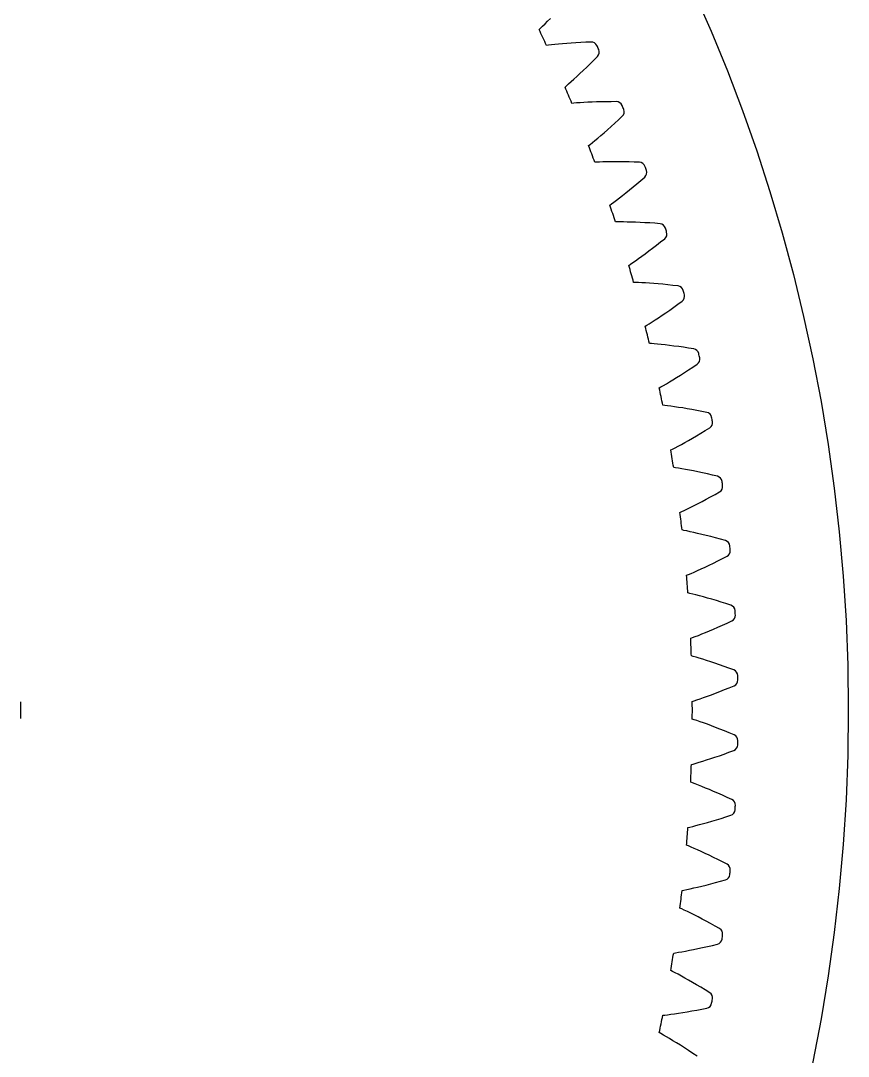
# Model space of a CAD drawing. Header units: millimetres. Extents: x -107 to 107, y -107 to 107.
# Drawn here: x 56.2 to 107.1, y -21.2 to 42.3 of the extents above; entities that cross this region are included whole.
import ezdxf

# ---------------------------------------------------------------- set-up
doc = ezdxf.new("R2010")
doc.units = ezdxf.units.MM

msp = doc.modelspace()

# ---------------------------------------------------------------- linework, layer by layer
at = {"layer": 'fixed_ring'}
for p, q in [((88.175505, 41.876208), (88.302749, 41.997588)), ((88.302749, 41.997588), (88.450843, 42.140617)), ((88.450843, 42.140617), (88.614027, 42.300412)), ((88.614027, 42.300412), (88.789159, 42.474463)), ((88.08821, 41.793746), (88.175505, 41.876208)), ((88.667182, 40.824838), (88.547931, 40.810708)), ((88.841911, 40.844677), (88.667182, 40.824838)), ((89.046624, 40.866638), (88.841911, 40.844677)), ((89.273876, 40.889433), (89.046624, 40.866638)), ((89.51973, 40.912257), (89.273876, 40.889433)), ((89.781696, 40.934527), (89.51973, 40.912257)), ((90.058038, 40.95578), (89.781696, 40.934527)), ((90.347468, 40.975635), (90.058038, 40.95578)), ((90.648985, 40.993764), (90.347468, 40.975635)), ((90.961792, 41.009882), (90.648985, 40.993764)), ((91.284859, 41.024554), (90.961792, 41.009882)), ((91.44774, 39.914518), (91.675428, 40.144183)), ((90.801123, 39.280812), (91.010079, 39.482061)), ((91.010079, 39.482061), (91.225867, 39.69343)), ((91.225867, 39.69343), (91.44774, 39.914518)), ((90.225685, 38.743984), (90.407599, 38.910935)), ((90.407599, 38.910935), (90.599914, 39.090204)), ((90.599914, 39.090204), (90.801123, 39.280812)), ((89.680141, 38.258623), (89.770645, 38.33755)), ((89.770645, 38.33755), (89.902614, 38.453775)), ((89.902614, 38.453775), (90.056278, 38.590804)), ((90.056278, 38.590804), (90.225685, 38.743984)), ((90.220135, 37.267463), (90.100416, 37.258086)), ((90.395514, 37.28034), (90.220135, 37.267463)), ((90.600938, 37.294146), (90.395514, 37.28034)), ((90.828917, 37.307887), (90.600938, 37.294146)), ((91.075484, 37.320919), (90.828917, 37.307887)), ((91.338129, 37.332756), (91.075484, 37.320919)), ((91.615097, 37.343006), (91.338129, 37.332756)), ((91.905087, 37.351339), (91.615097, 37.343006)), ((92.207087, 37.357467), (91.905087, 37.351339)), ((92.520287, 37.361135), (92.207087, 37.357467)), ((92.843682, 37.362952), (92.520287, 37.361135)), ((92.731816, 36.035226), (92.962303, 36.247318)), ((92.962303, 36.247318), (93.198942, 36.46775)), ((92.082376, 35.457362), (92.291004, 35.63982)), ((92.291004, 35.63982), (92.507795, 35.832603)), ((92.507795, 35.832603), (92.731816, 36.035226)), ((91.360325, 34.849158), (91.519315, 34.97997)), ((91.519315, 34.97997), (91.694678, 35.126294)), ((91.694678, 35.126294), (91.883086, 35.285881)), ((91.883086, 35.285881), (92.082376, 35.457362)), ((91.130269, 34.663006), (91.22384, 34.738272)), ((91.22384, 34.738272), (91.360325, 34.849158)), ((91.630431, 33.651161), (91.510434, 33.646551)), ((91.806184, 33.657056), (91.630431, 33.651161)), ((92.011994, 33.662683), (91.806184, 33.657056)), ((92.240339, 33.66735), (92.011994, 33.662683)), ((92.487229, 33.670569), (92.240339, 33.66735)), ((92.750137, 33.671955), (92.487229, 33.670569)), ((93.027294, 33.671186), (92.750137, 33.671955)), ((93.317386, 33.667983), (93.027294, 33.671186)), ((93.619391, 33.662099), (93.317386, 33.667983)), ((93.932489, 33.653313), (93.619391, 33.662099)), ((94.255701, 33.642272), (93.932489, 33.653313)), ((94.091137, 32.320042), (94.329874, 32.522804)), ((94.329874, 32.522804), (94.575089, 32.733653)), ((93.419236, 31.768455), (93.634953, 31.942474)), ((93.634953, 31.942474), (93.859237, 32.126486)), ((93.859237, 32.126486), (94.091137, 32.320042)), ((92.532791, 31.084066), (92.673576, 31.189439)), ((92.673576, 31.189439), (92.837641, 31.313826)), ((92.837641, 31.313826), (93.018683, 31.453062)), ((93.018683, 31.453062), (93.213286, 31.605033)), ((93.213286, 31.605033), (93.419236, 31.768455)), ((92.436302, 31.012579), (92.532791, 31.084066)), ((92.89584, 29.98165), (92.775756, 29.981814)), ((93.071689, 29.980552), (92.89584, 29.98165)), ((93.27756, 29.977993), (93.071689, 29.980552)), ((93.50591, 29.973578), (93.27756, 29.977993)), ((93.752733, 29.966979), (93.50591, 29.973578)), ((94.015488, 29.957912), (93.752733, 29.966979)), ((94.292395, 29.946124), (94.015488, 29.957912)), ((94.58213, 29.931391), (94.292395, 29.946124)), ((94.883663, 29.913505), (94.58213, 29.931391)), ((95.196164, 29.892279), (94.883663, 29.913505)), ((95.518681, 29.868396), (95.196164, 29.892279)), ((95.301681, 28.553754), (95.54829, 28.746864)), ((95.54829, 28.746864), (95.801694, 28.947798)), ((94.396097, 27.87421), (94.608382, 28.029315)), ((94.608382, 28.029315), (94.830847, 28.194621)), ((94.830847, 28.194621), (95.062269, 28.36957)), ((95.062269, 28.36957), (95.301681, 28.553754)), ((93.596174, 27.313116), (93.695428, 27.38071)), ((93.695428, 27.38071), (93.840292, 27.480402)), ((93.840292, 27.480402), (94.009172, 27.598168)), ((94.009172, 27.598168), (94.195607, 27.730097)), ((94.195607, 27.730097), (94.396097, 27.87421)), ((94.014363, 26.264732), (93.894379, 26.26967)), ((94.190028, 26.256644), (94.014363, 26.264732)), ((94.395635, 26.245902), (94.190028, 26.256644)), ((94.623629, 26.232412), (94.395635, 26.245902)), ((94.869995, 26.216005), (94.623629, 26.232412)), ((95.132181, 26.196499), (94.869995, 26.216005)), ((95.408401, 26.173712), (95.132181, 26.196499)), ((95.697321, 26.147471), (95.408401, 26.173712)), ((95.997904, 26.117612), (95.697321, 26.147471)), ((96.309314, 26.083978), (95.997904, 26.117612)), ((96.630627, 26.047292), (96.309314, 26.083978)), ((96.361533, 24.742317), (96.615624, 24.92547)), ((96.615624, 24.92547), (96.876816, 25.11617)), ((95.429649, 24.099313), (95.647932, 24.245856)), ((95.647932, 24.245856), (95.876793, 24.402186)), ((95.876793, 24.402186), (96.114988, 24.567797)), ((96.114988, 24.567797), (96.361533, 24.742317)), ((94.608051, 23.570464), (94.709914, 23.634059)), ((94.709914, 23.634059), (94.858626, 23.727913)), ((94.858626, 23.727913), (95.032055, 23.838872)), ((95.032055, 23.838872), (95.223587, 23.963284)), ((95.223587, 23.963284), (95.429649, 24.099313)), ((94.984229, 22.506283), (94.864537, 22.515988)), ((95.159434, 22.491218), (94.984229, 22.506283)), ((95.364451, 22.47231), (95.159434, 22.491218)), ((95.591728, 22.449767), (95.364451, 22.47231)), ((95.837247, 22.423579), (95.591728, 22.449767)), ((96.098451, 22.393664), (95.837247, 22.423579)), ((96.373546, 22.359913), (96.098451, 22.393664)), ((96.661195, 22.322207), (96.373546, 22.359913)), ((96.960353, 22.280421), (96.661195, 22.322207)), ((97.27018, 22.234433), (96.960353, 22.280421)), ((97.58978, 22.185002), (97.27018, 22.234433)), ((97.269017, 20.891757), (97.53019, 21.064663)), ((97.53019, 21.064663), (97.798757, 21.244828)), ((96.312307, 20.28631), (96.536243, 20.424059)), ((96.536243, 20.424059), (96.771139, 20.571167)), ((96.771139, 20.571167), (97.015729, 20.727176)), ((97.015729, 20.727176), (97.269017, 20.891757)), ((95.470333, 19.790543), (95.574644, 19.850037)), ((95.574644, 19.850037), (95.72697, 19.937905)), ((95.72697, 19.937905), (95.904673, 20.041881)), ((95.904673, 20.041881), (96.101, 20.158581)), ((96.101, 20.158581), (96.312307, 20.28631)), ((95.803905, 18.712248), (95.684694, 18.726703)), ((95.978373, 18.690229), (95.803905, 18.712248)), ((96.182477, 18.663185), (95.978373, 18.690229)), ((96.408678, 18.631624), (96.182477, 18.663185)), ((96.652961, 18.595695), (96.408678, 18.631624)), ((96.912769, 18.55542), (96.652961, 18.595695)), ((97.186305, 18.510759), (96.912769, 18.55542)), ((97.472228, 18.461647), (97.186305, 18.510759)), ((97.769488, 18.408), (97.472228, 18.461647)), ((98.077241, 18.349731), (97.769488, 18.408)), ((98.394624, 18.287633), (98.077241, 18.349731)), ((98.0227, 17.008163), (98.29054, 17.170549)), ((98.29054, 17.170549), (98.566057, 17.339894)), ((97.042675, 16.44123), (97.271911, 16.569967)), ((97.271911, 16.569967), (97.512469, 16.70762)), ((97.512469, 16.70762), (97.763069, 16.853782)), ((97.763069, 16.853782), (98.0227, 17.008163)), ((96.181657, 15.979329), (96.28825, 16.034629)), ((96.28825, 16.034629), (96.443949, 16.116371)), ((96.443949, 16.116371), (96.625646, 16.2132)), ((96.625646, 16.2132), (96.826457, 16.322002)), ((96.826457, 16.322002), (97.042675, 16.44123)), ((96.472096, 14.888624), (96.353553, 14.907808)), ((96.645551, 14.859686), (96.472096, 14.888624)), ((96.848418, 14.82455), (96.645551, 14.859686)), ((97.073185, 14.784021), (96.848418, 14.82455)), ((97.315847, 14.738409), (97.073185, 14.784021)), ((97.573849, 14.687836), (97.315847, 14.738409)), ((97.845393, 14.632336), (97.573849, 14.687836)), ((98.129136, 14.571895), (97.845393, 14.632336)), ((98.424029, 14.506473), (98.129136, 14.571895)), ((98.729223, 14.436014), (98.424029, 14.506473)), ((99.043885, 14.361347), (98.729223, 14.436014)), ((98.895472, 13.249284), (99.177504, 13.407543)), ((97.853772, 12.689674), (98.099612, 12.817655)), ((98.099612, 12.817655), (98.355824, 12.953739)), ((98.355824, 12.953739), (98.621388, 13.097675)), ((98.621388, 13.097675), (98.895472, 13.249284)), ((96.740897, 12.142848), (96.849606, 12.193867)), ((96.849606, 12.193867), (97.008431, 12.269354)), ((97.008431, 12.269354), (97.193834, 12.358883)), ((97.193834, 12.358883), (97.398812, 12.459616)), ((97.398812, 12.459616), (97.619599, 12.570152)), ((97.619599, 12.570152), (97.853772, 12.689674)), ((96.987745, 11.041459), (96.870059, 11.06534)), ((97.159912, 11.005648), (96.987745, 11.041459)), ((97.361222, 10.962474), (97.159912, 11.005648)), ((97.5842, 10.913041), (97.361222, 10.962474)), ((97.824857, 10.857818), (97.5842, 10.913041)), ((98.080644, 10.797027), (97.824857, 10.857818)), ((98.349767, 10.730775), (98.080644, 10.797027)), ((98.630883, 10.659102), (98.349767, 10.730775)), ((98.922942, 10.582007), (98.630883, 10.659102)), ((99.225093, 10.499471), (98.922942, 10.582007)), ((99.536538, 10.412354), (99.225093, 10.499471)), ((98.280905, 8.789317), (98.531639, 8.907423)), ((98.531639, 8.907423), (98.79306, 9.033212)), ((98.79306, 9.033212), (99.064136, 9.166477)), ((99.064136, 9.166477), (99.34403, 9.30707)), ((99.34403, 9.30707), (99.632131, 9.453991)), ((97.147171, 8.287167), (97.257822, 8.333824)), ((97.257822, 8.333824), (97.419523, 8.402937)), ((97.419523, 8.402937), (97.608338, 8.485024)), ((97.608338, 8.485024), (97.817159, 8.577528)), ((97.817159, 8.577528), (98.042166, 8.679199)), ((98.042166, 8.679199), (98.280905, 8.789317)), ((97.350036, 7.176835), (97.233392, 7.205376)), ((97.520643, 7.134207), (97.350036, 7.176835)), ((97.720077, 7.083064), (97.520643, 7.134207)), ((97.940914, 7.024805), (97.720077, 7.083064)), ((98.179185, 6.960058), (97.940914, 7.024805)), ((98.432353, 6.889147), (98.179185, 6.960058)), ((98.698629, 6.812248), (98.432353, 6.889147)), ((98.976674, 6.729454), (98.698629, 6.812248)), ((99.265437, 6.64081), (98.976674, 6.729454)), ((99.564067, 6.546327), (99.265437, 6.64081)), ((99.871803, 6.446896), (99.564067, 6.546327)), ((98.807868, 4.983106), (99.074083, 5.098403)), ((99.074083, 5.098403), (99.350242, 5.220785)), ((99.350242, 5.220785), (99.635505, 5.350139)), ((99.635505, 5.350139), (99.92922, 5.48549)), ((97.399835, 4.418382), (97.512253, 4.460603)), ((97.512253, 4.460603), (97.676574, 4.523233)), ((97.676574, 4.523233), (97.868504, 4.597748)), ((97.868504, 4.597748), (98.080837, 4.681877)), ((98.080837, 4.681877), (98.309708, 4.774523)), ((98.309708, 4.774523), (98.552637, 4.875062)), ((98.552637, 4.875062), (98.807868, 4.983106)), ((97.558397, 3.300863), (97.44298, 3.334018)), ((97.727174, 3.251486), (97.558397, 3.300863)), ((97.924418, 3.192455), (97.727174, 3.251486)), ((98.142764, 3.125462), (97.924418, 3.192455)), ((98.378272, 3.051293), (98.142764, 3.125462)), ((98.62842, 2.970373), (98.378272, 3.051293)), ((98.891429, 2.882948), (98.62842, 2.970373)), ((99.165962, 2.789166), (98.891429, 2.882948)), ((99.450972, 2.689112), (99.165962, 2.789166)), ((99.745611, 2.582831), (99.450972, 2.689112)), ((100.04915, 2.471244), (99.745611, 2.582831)), ((99.479256, 1.266838), (99.769436, 1.384749)), ((99.769436, 1.384749), (100.068299, 1.508315)), ((97.612498, 0.580329), (97.779179, 0.636376)), ((97.779179, 0.636376), (97.973919, 0.703203)), ((97.973919, 0.703203), (98.189429, 0.778823)), ((98.189429, 0.778823), (98.421803, 0.862297)), ((98.421803, 0.862297), (98.668536, 0.953098)), ((98.668536, 0.953098), (98.927861, 1.050909)), ((98.927861, 1.050909), (99.198449, 1.155532)), ((99.198449, 1.155532), (99.479256, 1.266838)), ((97.49849, 0.542611), (97.612498, 0.580329)), ((97.612498, -0.580329), (97.49849, -0.542611)), ((97.779179, -0.636376), (97.612498, -0.580329)), ((97.973919, -0.703203), (97.779179, -0.636376)), ((98.189429, -0.778823), (97.973919, -0.703203)), ((98.421803, -0.862297), (98.189429, -0.778823)), ((98.668536, -0.953098), (98.421803, -0.862297)), ((98.927861, -1.050909), (98.668536, -0.953098)), ((99.198449, -1.155532), (98.927861, -1.050909)), ((99.479256, -1.266838), (99.198449, -1.155532)), ((99.769436, -1.384749), (99.479256, -1.266838)), ((100.068299, -1.508315), (99.769436, -1.384749)), ((99.745611, -2.582831), (100.04915, -2.471244)), ((97.924418, -3.192455), (98.142764, -3.125462)), ((98.142764, -3.125462), (98.378272, -3.051293)), ((98.378272, -3.051293), (98.62842, -2.970373)), ((98.62842, -2.970373), (98.891429, -2.882948)), ((98.891429, -2.882948), (99.165962, -2.789166)), ((99.165962, -2.789166), (99.450972, -2.689112)), ((99.450972, -2.689112), (99.745611, -2.582831)), ((97.44298, -3.334018), (97.558397, -3.300863)), ((97.558397, -3.300863), (97.727174, -3.251486)), ((97.727174, -3.251486), (97.924418, -3.192455)), ((97.512253, -4.460603), (97.399835, -4.418382)), ((97.676574, -4.523233), (97.512253, -4.460603)), ((97.868504, -4.597748), (97.676574, -4.523233)), ((98.080837, -4.681877), (97.868504, -4.597748)), ((98.309708, -4.774523), (98.080837, -4.681877)), ((98.552637, -4.875062), (98.309708, -4.774523)), ((98.807868, -4.983106), (98.552637, -4.875062)), ((99.074083, -5.098403), (98.807868, -4.983106)), ((99.350242, -5.220785), (99.074083, -5.098403)), ((99.635505, -5.350139), (99.350242, -5.220785)), ((99.92922, -5.48549), (99.635505, -5.350139)), ((97.940914, -7.024805), (98.179185, -6.960058)), ((98.179185, -6.960058), (98.432353, -6.889147)), ((98.432353, -6.889147), (98.698629, -6.812248)), ((98.698629, -6.812248), (98.976674, -6.729454)), ((98.976674, -6.729454), (99.265437, -6.64081)), ((99.265437, -6.64081), (99.564067, -6.546327)), ((99.564067, -6.546327), (99.871803, -6.446896)), ((97.233392, -7.205376), (97.350036, -7.176835)), ((97.350036, -7.176835), (97.520643, -7.134207)), ((97.520643, -7.134207), (97.720077, -7.083064)), ((97.720077, -7.083064), (97.940914, -7.024805)), ((97.257822, -8.333824), (97.147171, -8.287167)), ((97.419523, -8.402937), (97.257822, -8.333824)), ((97.608338, -8.485024), (97.419523, -8.402937)), ((97.817159, -8.577528), (97.608338, -8.485024)), ((98.042166, -8.679199), (97.817159, -8.577528)), ((98.280905, -8.789317), (98.042166, -8.679199)), ((98.531639, -8.907423), (98.280905, -8.789317)), ((98.79306, -9.033212), (98.531639, -8.907423)), ((99.064136, -9.166477), (98.79306, -9.033212)), ((99.34403, -9.30707), (99.064136, -9.166477)), ((99.632131, -9.453991), (99.34403, -9.30707)), ((97.824857, -10.857818), (98.080644, -10.797027)), ((98.080644, -10.797027), (98.349767, -10.730775)), ((98.349767, -10.730775), (98.630883, -10.659102)), ((98.630883, -10.659102), (98.922942, -10.582007)), ((98.922942, -10.582007), (99.225093, -10.499471)), ((99.225093, -10.499471), (99.536538, -10.412354)), ((96.870059, -11.06534), (96.987745, -11.041459)), ((96.987745, -11.041459), (97.159912, -11.005648)), ((97.159912, -11.005648), (97.361222, -10.962474)), ((97.361222, -10.962474), (97.5842, -10.913041)), ((97.5842, -10.913041), (97.824857, -10.857818)), ((96.849606, -12.193867), (96.740897, -12.142848)), ((97.008431, -12.269354), (96.849606, -12.193867)), ((97.193834, -12.358883), (97.008431, -12.269354)), ((97.398812, -12.459616), (97.193834, -12.358883)), ((97.619599, -12.570152), (97.398812, -12.459616)), ((97.853772, -12.689674), (97.619599, -12.570152)), ((98.099612, -12.817655), (97.853772, -12.689674)), ((98.355824, -12.953739), (98.099612, -12.817655)), ((98.621388, -13.097675), (98.355824, -12.953739)), ((98.895472, -13.249284), (98.621388, -13.097675)), ((99.177504, -13.407543), (98.895472, -13.249284)), ((97.845393, -14.632336), (98.129136, -14.571895)), ((98.129136, -14.571895), (98.424029, -14.506473)), ((98.424029, -14.506473), (98.729223, -14.436014)), ((98.729223, -14.436014), (99.043885, -14.361347)), ((96.353553, -14.907808), (96.472096, -14.888624)), ((96.472096, -14.888624), (96.645551, -14.859686)), ((96.645551, -14.859686), (96.848418, -14.82455)), ((96.848418, -14.82455), (97.073185, -14.784021)), ((97.073185, -14.784021), (97.315847, -14.738409)), ((97.315847, -14.738409), (97.573849, -14.687836)), ((97.573849, -14.687836), (97.845393, -14.632336)), ((96.28825, -16.034629), (96.181657, -15.979329)), ((96.443949, -16.116371), (96.28825, -16.034629)), ((96.625646, -16.2132), (96.443949, -16.116371)), ((96.826457, -16.322002), (96.625646, -16.2132)), ((97.042675, -16.44123), (96.826457, -16.322002)), ((97.271911, -16.569967), (97.042675, -16.44123)), ((97.512469, -16.70762), (97.271911, -16.569967)), ((97.763069, -16.853782), (97.512469, -16.70762)), ((98.0227, -17.008163), (97.763069, -16.853782)), ((98.29054, -17.170549), (98.0227, -17.008163)), ((98.566057, -17.339894), (98.29054, -17.170549)), ((97.472228, -18.461647), (97.769488, -18.408)), ((97.769488, -18.408), (98.077241, -18.349731)), ((98.077241, -18.349731), (98.394624, -18.287633)), ((95.684694, -18.726703), (95.803905, -18.712248)), ((95.803905, -18.712248), (95.978373, -18.690229)), ((95.978373, -18.690229), (96.182477, -18.663185)), ((96.182477, -18.663185), (96.408678, -18.631624)), ((96.408678, -18.631624), (96.652961, -18.595695)), ((96.652961, -18.595695), (96.912769, -18.55542)), ((96.912769, -18.55542), (97.186305, -18.510759)), ((97.186305, -18.510759), (97.472228, -18.461647)), ((95.574644, -19.850037), (95.470333, -19.790543)), ((95.72697, -19.937905), (95.574644, -19.850037)), ((95.904673, -20.041881), (95.72697, -19.937905)), ((96.101, -20.158581), (95.904673, -20.041881)), ((96.312307, -20.28631), (96.101, -20.158581)), ((96.536243, -20.424059), (96.312307, -20.28631)), ((96.771139, -20.571167), (96.536243, -20.424059)), ((97.015729, -20.727176), (96.771139, -20.571167)), ((97.269017, -20.891757), (97.015729, -20.727176)), ((97.53019, -21.064663), (97.269017, -20.891757)), ((97.798757, -21.244828), (97.53019, -21.064663))]:
    msp.add_line(p, q, dxfattribs=at)
for centre, radius, start, end in [((0, 0), 97.5, 24.744425, 25.382157), ((91.296781, 40.649744), 0.375, 24.000942, 91.821854), ((0, 0), 100.3125, 23.847159, 24.000942), ((91.405556, 40.404556), 0.375, 316.026247, 23.847159), ((0, 0), 97.5, 22.465944, 23.103676), ((92.840694, 36.987964), 0.375, 21.722461, 89.543373), ((0, 0), 100.3125, 21.568678, 21.722461), ((92.939635, 36.738646), 0.375, 313.747766, 21.568678), ((0, 0), 97.5, 20.187463, 20.825195), ((94.237806, 33.267699), 0.375, 19.44398, 87.264892), ((94.326757, 33.014644), 0.375, 311.469285, 19.290197), ((0, 0), 100.3125, 19.290197, 19.44398), ((0, 0), 97.5, 17.908982, 18.546714), ((95.485909, 29.494831), 0.375, 17.165499, 84.986411), ((95.56473, 29.23844), 0.375, 309.190804, 17.011716), ((0, 0), 100.3125, 17.011716, 17.165499), ((0, 0), 97.5, 15.630501, 16.268233), ((96.583029, 25.675325), 0.375, 14.887018, 82.70793), ((96.651594, 25.416003), 0.375, 306.912323, 14.733235), ((0, 0), 100.3125, 14.733235, 14.887018), ((0, 0), 97.5, 13.35202, 13.989752), ((97.527432, 21.815222), 0.375, 12.608537, 80.429449), ((97.585633, 21.553379), 0.375, 304.633842, 12.454754), ((0, 0), 100.3125, 12.454754, 12.608537), ((0, 0), 97.5, 11.073539, 11.711271), ((98.317624, 17.920624), 0.375, 10.330056, 78.150968), ((0, 0), 100.3125, 10.176273, 10.330056), ((98.365369, 17.656674), 0.375, 302.355361, 10.176273), ((0, 0), 97.5, 8.795058, 9.43279), ((98.952355, 13.997689), 0.375, 8.051575, 75.872487), ((0, 0), 100.3125, 7.897792, 8.051575), ((98.989569, 13.73205), 0.375, 300.07688, 7.897792), ((0, 0), 97.5, 6.516577, 7.154309), ((99.430623, 10.052622), 0.375, 5.773094, 73.594006), ((99.457246, 9.785713), 0.375, 297.798399, 5.619311), ((0, 0), 100.3125, 5.619311, 5.773094), ((0, 0), 97.5, 4.238096, 4.875828), ((99.75167, 6.091659), 0.375, 3.494613, 71.315525), ((99.76766, 5.823903), 0.375, 295.519918, 3.34083), ((0, 0), 100.3125, 3.34083, 3.494613), ((0, 0), 97.5, 1.959615, 2.597347), ((99.914989, 2.121064), 0.375, 1.216132, 69.037044), ((0, 0), 100.3125, 1.062349, 1.216132), ((99.920322, 1.852884), 0.375, 293.241437, 1.062349), ((0, 0), 97.5, 359.681134, 0.318866), ((99.920322, -1.852884), 0.375, 358.937651, 66.758563), ((0, 0), 100.3125, 358.783868, 358.937651), ((99.914989, -2.121064), 0.375, 290.962956, 358.783868), ((0, 0), 97.5, 357.402653, 358.040385), ((99.76766, -5.823903), 0.375, 356.65917, 64.480082), ((99.75167, -6.091659), 0.375, 288.684475, 356.505387), ((0, 0), 100.3125, 356.505387, 356.65917), ((0, 0), 97.5, 355.124172, 355.761904), ((99.457246, -9.785713), 0.375, 354.380689, 62.201601), ((99.430623, -10.052622), 0.375, 286.405994, 354.226906), ((0, 0), 100.3125, 354.226906, 354.380689), ((0, 0), 97.5, 352.845691, 353.483423), ((98.989569, -13.73205), 0.375, 352.102208, 59.92312), ((0, 0), 100.3125, 351.948425, 352.102208), ((98.952355, -13.997689), 0.375, 284.127513, 351.948425), ((0, 0), 97.5, 350.56721, 351.204942), ((98.365369, -17.656674), 0.375, 349.823727, 57.644639), ((0, 0), 100.3125, 349.669944, 349.823727), ((98.317624, -17.920624), 0.375, 281.849032, 349.669944), ((0, 0), 97.5, 348.288729, 348.926461)]:
    msp.add_arc(centre, radius, start, end, dxfattribs=at)
at = {"layer": 'outer'}
msp.add_circle((0, 0), 107.079107, dxfattribs=at)
at = {"layer": 'thin_ring_external'}
msp.add_arc((-21.875, 0), 78.125, 359.627104, 0.372896, dxfattribs=at)

doc.saveas('drawing.dxf')
